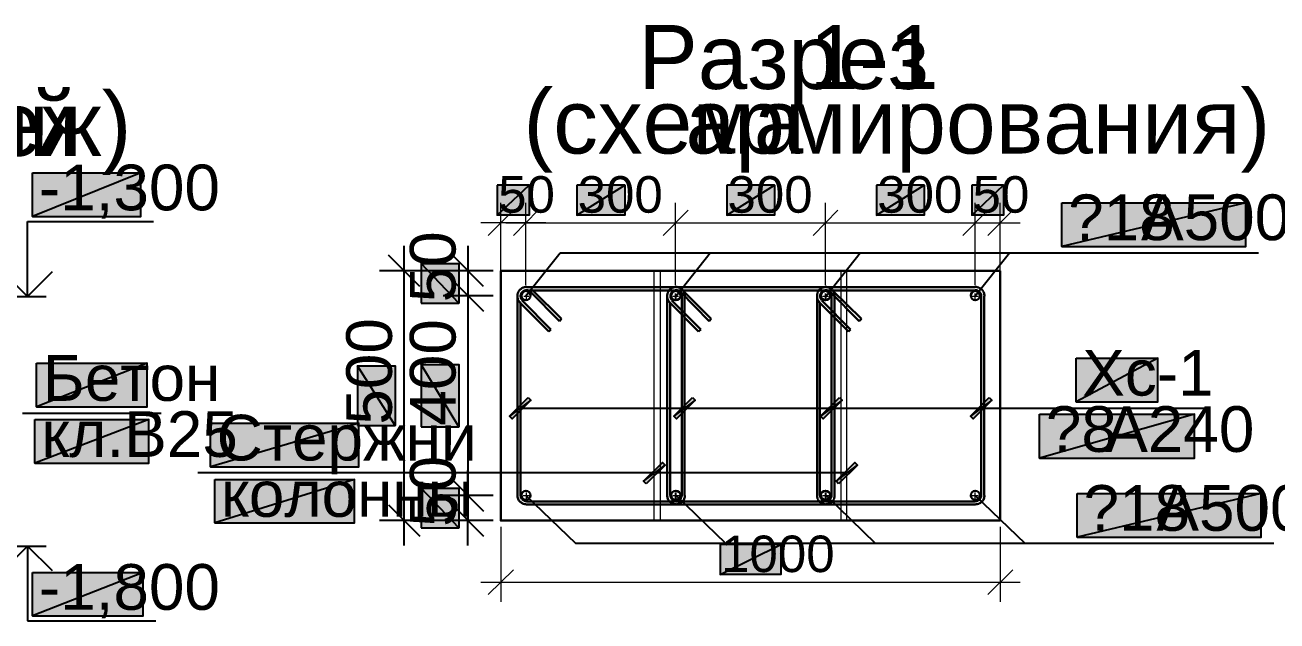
# Model space of a CAD drawing. Extents: x 8 to 21351, y 0 to 420.
# Drawn here: x 14066.6 to 14166.9, y 77.1 to 124.8 of the extents above; entities that cross this region are included whole.
import ezdxf

# ---------------------------------------------------------------- set-up
doc = ezdxf.new("R2010")
doc.units = 0
doc.styles.add('TEYPDFCAD_TEXT', font='arial.ttf')

msp = doc.modelspace()

# ---------------------------------------------------------------- hatches: boundary and pattern name
at = {"true_color": 0xffffff}
h = msp.add_hatch(color=0, dxfattribs=at)
h.paths.add_polyline_path([(14067.22, 112.97), (14075.9, 112.97), (14067.22, 109.47)])
h.paths.add_polyline_path([(14075.9, 112.97), (14067.22, 109.47), (14075.9, 109.47)])
h = msp.add_hatch(color=0, dxfattribs=at)
h.paths.add_polyline_path([(14104.45, 111.97), (14104.45, 109.56), (14107.01, 111.97)])
h.paths.add_polyline_path([(14104.45, 109.56), (14107.01, 111.97), (14107.01, 109.56)])
h = msp.add_hatch(color=0, dxfattribs=at)
h.paths.add_polyline_path([(14110.82, 111.97), (14110.82, 109.56), (14114.66, 111.97)])
h.paths.add_polyline_path([(14110.82, 109.56), (14114.66, 111.97), (14114.66, 109.56)])
h = msp.add_hatch(color=0, dxfattribs=at)
h.paths.add_polyline_path([(14122.83, 111.97), (14122.83, 109.56), (14126.66, 111.97)])
h.paths.add_polyline_path([(14122.83, 109.56), (14126.66, 111.97), (14126.66, 109.56)])
h = msp.add_hatch(color=0, dxfattribs=at)
h.paths.add_polyline_path([(14134.83, 111.97), (14134.83, 109.56), (14138.66, 111.97)])
h.paths.add_polyline_path([(14134.83, 109.56), (14138.66, 111.97), (14138.66, 109.56)])
h = msp.add_hatch(color=0, dxfattribs=at)
h.paths.add_polyline_path([(14142.47, 111.97), (14142.47, 109.56), (14145.01, 111.97)])
h.paths.add_polyline_path([(14142.47, 109.56), (14145.01, 111.97), (14145.01, 109.56)])
h = msp.add_hatch(color=0, dxfattribs=at)
h.paths.add_polyline_path([(14149.69, 110.55), (14164.42, 110.55), (14149.69, 107.06)])
h.paths.add_polyline_path([(14164.42, 110.55), (14149.69, 107.06), (14164.42, 107.06)])
h = msp.add_hatch(color=0, dxfattribs=at)
h.paths.add_polyline_path([(14098.36, 102.53), (14101.36, 102.53), (14098.36, 105.71)])
h.paths.add_polyline_path([(14101.36, 102.53), (14098.36, 105.71), (14101.36, 105.71)])
h = msp.add_hatch(color=0, dxfattribs=at)
h.paths.add_polyline_path([(14067.54, 97.71), (14076.41, 97.71), (14067.54, 94.21)])
h.paths.add_polyline_path([(14076.41, 97.71), (14067.54, 94.21), (14076.41, 94.21)])
h = msp.add_hatch(color=0, dxfattribs=at)
h.paths.add_polyline_path([(14093.26, 92.73), (14096.26, 92.73), (14093.26, 97.51)])
h.paths.add_polyline_path([(14096.26, 92.73), (14093.26, 97.51), (14096.26, 97.51)])
h = msp.add_hatch(color=0, dxfattribs=at)
h.paths.add_polyline_path([(14098.36, 92.63), (14101.36, 92.63), (14098.36, 97.6)])
h.paths.add_polyline_path([(14101.36, 92.63), (14098.36, 97.6), (14101.36, 97.6)])
h = msp.add_hatch(color=0, dxfattribs=at)
h.paths.add_polyline_path([(14150.83, 98.11), (14157.37, 98.11), (14150.83, 94.61)])
h.paths.add_polyline_path([(14157.37, 98.11), (14150.83, 94.61), (14157.37, 94.61)])
h = msp.add_hatch(color=7)
h.paths.add_polyline_path([(14106.93, 94.97), (14107.14, 94.76), (14105.43, 93.47)])
h.paths.add_polyline_path([(14107.14, 94.76), (14105.43, 93.47), (14105.64, 93.26)])
h = msp.add_hatch(color=7)
h.paths.add_polyline_path([(14120.1, 94.97), (14120.31, 94.76), (14118.59, 93.47)])
h.paths.add_polyline_path([(14120.31, 94.76), (14118.59, 93.47), (14118.8, 93.26)])
h = msp.add_hatch(color=7)
h.paths.add_polyline_path([(14131.86, 94.97), (14132.08, 94.76), (14130.36, 93.47)])
h.paths.add_polyline_path([(14132.08, 94.76), (14130.36, 93.47), (14130.57, 93.26)])
h = msp.add_hatch(color=7)
h.paths.add_polyline_path([(14143.87, 94.97), (14144.08, 94.76), (14142.36, 93.47)])
h.paths.add_polyline_path([(14144.08, 94.76), (14142.36, 93.47), (14142.57, 93.26)])
h = msp.add_hatch(color=0, dxfattribs=at)
h.paths.add_polyline_path([(14147.89, 93.62), (14160.31, 93.62), (14147.89, 90.11)])
h.paths.add_polyline_path([(14160.31, 93.62), (14147.89, 90.11), (14160.31, 90.11)])
h = msp.add_hatch(color=0, dxfattribs=at)
h.paths.add_polyline_path([(14067.41, 93.2), (14076.53, 93.2), (14067.41, 89.7)])
h.paths.add_polyline_path([(14076.53, 93.2), (14067.41, 89.7), (14076.53, 89.7)])
h = msp.add_hatch(color=0, dxfattribs=at)
h.paths.add_polyline_path([(14081.47, 92.92), (14093.36, 92.92), (14081.47, 89.41)])
h.paths.add_polyline_path([(14093.36, 92.92), (14081.47, 89.41), (14093.36, 89.41)])
h = msp.add_hatch(color=7)
h.paths.add_polyline_path([(14116.39, 88.05), (14116.18, 88.26), (14117.89, 89.56)])
h.paths.add_polyline_path([(14116.18, 88.26), (14117.89, 89.56), (14117.68, 89.77)])
h = msp.add_hatch(color=7)
h.paths.add_polyline_path([(14131.8, 88.05), (14131.59, 88.26), (14133.3, 89.56)])
h.paths.add_polyline_path([(14131.59, 88.26), (14133.3, 89.56), (14133.09, 89.77)])
h = msp.add_hatch(color=0, dxfattribs=at)
h.paths.add_polyline_path([(14081.83, 88.41), (14093, 88.41), (14081.83, 84.92)])
h.paths.add_polyline_path([(14093, 88.41), (14081.83, 84.92), (14093, 84.92)])
h = msp.add_hatch(color=0, dxfattribs=at)
h.paths.add_polyline_path([(14098.36, 84.52), (14101.36, 84.52), (14098.36, 87.71)])
h.paths.add_polyline_path([(14101.36, 84.52), (14098.36, 87.71), (14101.36, 87.71)])
h = msp.add_hatch(color=0, dxfattribs=at)
h.paths.add_polyline_path([(14150.91, 87.29), (14165.65, 87.29), (14150.91, 83.78)])
h.paths.add_polyline_path([(14165.65, 87.29), (14150.91, 83.78), (14165.65, 83.78)])
h = msp.add_hatch(color=0, dxfattribs=at)
h.paths.add_polyline_path([(14122.32, 83.18), (14122.32, 80.79), (14127.17, 83.18)])
h.paths.add_polyline_path([(14122.32, 80.79), (14127.17, 83.18), (14127.17, 80.79)])
h = msp.add_hatch(color=0, dxfattribs=at)
h.paths.add_polyline_path([(14067.22, 80.96), (14076.09, 80.96), (14067.22, 77.47)])
h.paths.add_polyline_path([(14076.09, 80.96), (14067.22, 77.47), (14076.09, 77.47)])

# ---------------------------------------------------------------- linework, layer by layer
at = {"color": 7, "lineweight": 5}
for p, q in [((14104.73, 103.67), (14104.73, 110.55)), ((14106.74, 103.97), (14106.74, 110.55)), ((14106.74, 103.97), (14106.74, 110.55)), ((14118.74, 103.97), (14118.74, 110.55)), ((14118.74, 103.97), (14118.74, 110.55)), ((14130.74, 103.97), (14130.74, 110.55)), ((14130.74, 103.97), (14130.74, 110.55)), ((14142.74, 103.97), (14142.74, 110.55)), ((14142.74, 103.97), (14142.74, 110.55)), ((14144.73, 103.67), (14144.73, 110.55)), ((14105.74, 109.96), (14103.73, 107.95)), ((14105.74, 107.95), (14107.73, 109.96)), ((14107.73, 109.96), (14105.74, 107.95)), ((14117.75, 107.95), (14119.74, 109.96)), ((14119.74, 109.96), (14117.75, 107.95)), ((14129.75, 107.95), (14131.74, 109.96)), ((14131.74, 109.96), (14129.75, 107.95)), ((14141.75, 107.95), (14143.74, 109.96)), ((14143.74, 109.96), (14141.75, 107.95)), ((14143.74, 107.95), (14145.75, 109.96)), ((14108.33, 108.97), (14103.14, 108.97)), ((14105.13, 108.97), (14120.35, 108.97)), ((14117.13, 108.97), (14132.35, 108.97)), ((14129.13, 108.97), (14144.35, 108.97)), ((14141.14, 108.97), (14146.34, 108.97)), ((14104.73, 84.62), (14104.73, 78.59)), ((14144.73, 84.62), (14144.73, 78.59)), ((14105.74, 81.17), (14103.73, 79.18)), ((14143.74, 79.18), (14145.75, 81.17)), ((14103.14, 80.18), (14146.34, 80.18))]:
    msp.add_line(p, q, dxfattribs=at)
at = {"color": 0, "lineweight": 0, "true_color": 0xffffff}
for p, q in [((14067.22, 109.47), (14075.9, 109.47)), ((14149.69, 107.06), (14164.42, 107.06)), ((14150.83, 94.61), (14157.37, 94.61)), ((14067.54, 94.21), (14076.41, 94.21)), ((14067.41, 89.7), (14076.53, 89.7)), ((14081.47, 89.41), (14093.36, 89.41)), ((14147.89, 90.11), (14160.31, 90.11)), ((14081.83, 84.92), (14093, 84.92)), ((14150.91, 83.78), (14165.65, 83.78)), ((14067.22, 77.47), (14076.09, 77.47))]:
    msp.add_line(p, q, dxfattribs=at)
at = {"color": 7, "lineweight": 25}
for p, q in [((14066.82, 103.06), (14066.82, 109.07)), ((14066.82, 109.07), (14076.92, 109.07)), ((14098.25, 103.86), (14095.75, 106.36)), ((14097, 83.12), (14097, 107.12)), ((14103.35, 103.86), (14100.86, 106.36)), ((14102.1, 107.12), (14102.1, 101.11)), ((14106.74, 103.12), (14109.49, 106.55)), ((14109.49, 106.55), (14148.69, 106.55)), ((14118.78, 103.12), (14121.51, 106.55)), ((14130.79, 103.12), (14133.52, 106.55)), ((14142.74, 103.12), (14145.5, 106.55)), ((14148.69, 106.55), (14165.43, 106.55)), ((14064.83, 105.07), (14066.82, 103.06)), ((14066.82, 103.06), (14068.83, 105.07)), ((14104.12, 105.11), (14095.01, 105.11)), ((14104.12, 105.11), (14100.11, 105.11)), ((14100.86, 104.37), (14103.35, 101.88)), ((14103.35, 101.88), (14100.86, 104.37)), ((14102.1, 105.11), (14102.1, 85.11)), ((14063.52, 103.06), (14068.32, 103.06)), ((14104.12, 103.12), (14100.11, 103.12)), ((14104.12, 103.12), (14100.11, 103.12)), ((14066.42, 93.7), (14077.53, 93.7)), ((14106.3, 94.11), (14146.89, 94.11)), ((14119.46, 94.11), (14146.89, 94.11)), ((14131.23, 94.11), (14146.89, 94.11)), ((14143.23, 94.11), (14146.89, 94.11)), ((14146.89, 94.11), (14161.31, 94.11)), ((14094.38, 88.92), (14080.47, 88.92)), ((14117.03, 88.92), (14094.38, 88.92)), ((14132.46, 88.92), (14094.38, 88.92)), ((14103.35, 85.87), (14100.86, 88.37)), ((14100.86, 88.37), (14103.35, 85.87)), ((14102.1, 83.12), (14102.1, 89.11)), ((14095.75, 86.36), (14098.25, 83.86)), ((14104.12, 87.12), (14100.11, 87.12)), ((14104.12, 87.12), (14100.11, 87.12)), ((14100.86, 86.36), (14103.35, 83.86)), ((14106.74, 87.12), (14110.72, 83.29)), ((14118.78, 87.12), (14122.74, 83.29)), ((14130.79, 87.12), (14134.74, 83.29)), ((14142.74, 87.12), (14146.72, 83.29)), ((14104.12, 85.11), (14095.01, 85.11)), ((14104.12, 85.11), (14100.11, 85.11)), ((14110.72, 83.29), (14149.92, 83.29)), ((14149.92, 83.29), (14166.66, 83.29)), ((14063.52, 83.06), (14068.32, 83.06)), ((14066.82, 83.06), (14064.83, 81.07)), ((14066.82, 83.06), (14066.82, 77.07)), ((14068.83, 81.07), (14066.82, 83.06)), ((14066.82, 77.07), (14077.09, 77.07))]:
    msp.add_line(p, q, dxfattribs=at)
at = {"color": 7, "lineweight": 9}
for p, q in [((14117.03, 85.11), (14117.03, 105.11)), ((14117.51, 105.11), (14117.51, 85.11)), ((14131.97, 105.11), (14131.97, 85.11)), ((14132.46, 85.11), (14132.46, 105.11))]:
    msp.add_line(p, q, dxfattribs=at)
at = {"color": 7, "lineweight": 30}
for p, q in [((14106.11, 103.34), (14106.09, 103.3)), ((14106.12, 103.37), (14106.11, 103.34)), ((14106.13, 103.4), (14106.12, 103.37)), ((14106.15, 103.44), (14106.13, 103.4)), ((14106.17, 103.47), (14106.15, 103.44)), ((14106.19, 103.5), (14106.17, 103.47)), ((14106.21, 103.53), (14106.19, 103.5)), ((14106.23, 103.56), (14106.21, 103.53)), ((14106.25, 103.58), (14106.23, 103.56)), ((14106.28, 103.61), (14106.25, 103.58)), ((14106.3, 103.63), (14106.28, 103.61)), ((14106.33, 103.66), (14106.3, 103.63)), ((14106.36, 103.68), (14106.33, 103.66)), ((14106.39, 103.7), (14106.36, 103.68)), ((14106.37, 103.32), (14106.36, 103.3)), ((14106.38, 103.34), (14106.37, 103.32)), ((14106.4, 103.36), (14106.38, 103.34)), ((14106.42, 103.72), (14106.39, 103.7)), ((14106.41, 103.38), (14106.4, 103.36)), ((14106.42, 103.39), (14106.41, 103.38)), ((14106.45, 103.74), (14106.42, 103.72)), ((14106.44, 103.41), (14106.42, 103.39)), ((14106.46, 103.43), (14106.44, 103.41)), ((14106.48, 103.75), (14106.45, 103.74)), ((14106.47, 103.45), (14106.46, 103.43)), ((14106.49, 103.46), (14106.47, 103.45)), ((14106.51, 103.77), (14106.48, 103.75)), ((14106.51, 103.48), (14106.49, 103.46)), ((14106.55, 103.78), (14106.51, 103.77)), ((14106.53, 103.49), (14106.51, 103.48)), ((14106.55, 103.5), (14106.53, 103.49)), ((14106.58, 103.79), (14106.55, 103.78)), ((14106.57, 103.51), (14106.55, 103.5)), ((14106.59, 103.52), (14106.57, 103.51)), ((14106.61, 103.8), (14106.58, 103.79)), ((14106.61, 103.53), (14106.59, 103.52)), ((14106.65, 103.81), (14106.61, 103.8)), ((14106.63, 103.54), (14106.61, 103.53)), ((14106.65, 103.55), (14106.63, 103.54)), ((14106.68, 103.81), (14106.65, 103.81)), ((14106.68, 103.55), (14106.65, 103.55)), ((14106.72, 103.82), (14106.68, 103.81)), ((14106.7, 103.56), (14106.68, 103.55)), ((14106.72, 103.56), (14106.7, 103.56)), ((14106.76, 103.82), (14106.72, 103.82)), ((14106.75, 103.57), (14106.72, 103.56)), ((14106.77, 103.57), (14106.75, 103.57)), ((14106.79, 103.82), (14106.76, 103.82)), ((14106.79, 103.57), (14106.77, 103.57)), ((14118.74, 103.8), (14106.78, 103.8)), ((14118.74, 103.55), (14106.78, 103.55)), ((14106.82, 103.57), (14106.79, 103.57)), ((14106.84, 103.57), (14106.82, 103.57)), ((14106.86, 103.56), (14106.84, 103.57)), ((14106.89, 103.56), (14106.86, 103.56)), ((14106.91, 103.55), (14106.89, 103.56)), ((14106.93, 103.55), (14106.91, 103.55)), ((14106.95, 103.54), (14106.93, 103.55)), ((14106.98, 103.53), (14106.95, 103.54)), ((14107, 103.52), (14106.98, 103.53)), ((14107.02, 103.51), (14107, 103.52)), ((14107.04, 103.5), (14107.02, 103.51)), ((14107.06, 103.49), (14107.04, 103.5)), ((14107.08, 103.48), (14107.06, 103.49)), ((14107.09, 103.46), (14107.08, 103.48)), ((14107.11, 103.45), (14107.09, 103.46)), ((14107.13, 103.43), (14107.11, 103.45)), ((14107.12, 103.42), (14109.43, 101.09)), ((14107.31, 103.55), (14109.6, 101.26)), ((14118.11, 103.34), (14118.1, 103.3)), ((14118.12, 103.37), (14118.11, 103.34)), ((14118.13, 103.4), (14118.12, 103.37)), ((14118.15, 103.44), (14118.13, 103.4)), ((14118.17, 103.47), (14118.15, 103.44)), ((14118.19, 103.5), (14118.17, 103.47)), ((14118.21, 103.53), (14118.19, 103.5)), ((14118.23, 103.56), (14118.21, 103.53)), ((14118.25, 103.58), (14118.23, 103.56)), ((14118.28, 103.61), (14118.25, 103.58)), ((14118.3, 103.63), (14118.28, 103.61)), ((14118.33, 103.66), (14118.3, 103.63)), ((14118.36, 103.68), (14118.33, 103.66)), ((14118.39, 103.7), (14118.36, 103.68)), ((14118.37, 103.32), (14118.36, 103.3)), ((14118.39, 103.34), (14118.37, 103.32)), ((14118.42, 103.72), (14118.39, 103.7)), ((14118.4, 103.36), (14118.39, 103.34)), ((14118.41, 103.38), (14118.4, 103.36)), ((14118.43, 103.39), (14118.41, 103.38)), ((14118.45, 103.74), (14118.42, 103.72)), ((14118.44, 103.41), (14118.43, 103.39)), ((14118.46, 103.43), (14118.44, 103.41)), ((14118.48, 103.75), (14118.45, 103.74)), ((14118.47, 103.45), (14118.46, 103.43)), ((14118.49, 103.46), (14118.47, 103.45)), ((14118.51, 103.77), (14118.48, 103.75)), ((14118.51, 103.48), (14118.49, 103.46)), ((14118.55, 103.78), (14118.51, 103.77)), ((14118.53, 103.49), (14118.51, 103.48)), ((14118.55, 103.5), (14118.53, 103.49)), ((14118.58, 103.79), (14118.55, 103.78)), ((14118.57, 103.51), (14118.55, 103.5)), ((14118.59, 103.52), (14118.57, 103.51)), ((14118.62, 103.8), (14118.58, 103.79)), ((14118.61, 103.53), (14118.59, 103.52)), ((14118.63, 103.54), (14118.61, 103.53)), ((14118.65, 103.81), (14118.62, 103.8)), ((14118.66, 103.55), (14118.63, 103.54)), ((14118.69, 103.81), (14118.65, 103.81)), ((14118.68, 103.55), (14118.66, 103.55)), ((14118.7, 103.56), (14118.68, 103.55)), ((14118.72, 103.82), (14118.69, 103.81)), ((14118.72, 103.56), (14118.7, 103.56)), ((14118.76, 103.82), (14118.72, 103.82)), ((14118.75, 103.57), (14118.72, 103.56)), ((14118.83, 103.82), (14118.75, 103.82)), ((14118.8, 103.57), (14118.75, 103.57)), ((14118.77, 103.57), (14118.75, 103.57)), ((14118.79, 103.82), (14118.76, 103.82)), ((14118.79, 103.57), (14118.77, 103.57)), ((14130.74, 103.8), (14118.78, 103.8)), ((14130.74, 103.55), (14118.78, 103.55)), ((14118.82, 103.57), (14118.79, 103.57)), ((14118.85, 103.56), (14118.8, 103.57)), ((14118.84, 103.57), (14118.82, 103.57)), ((14118.9, 103.81), (14118.83, 103.82)), ((14118.86, 103.56), (14118.84, 103.57)), ((14118.89, 103.55), (14118.85, 103.56)), ((14118.89, 103.56), (14118.86, 103.56)), ((14118.91, 103.55), (14118.89, 103.56)), ((14118.94, 103.53), (14118.89, 103.55)), ((14118.97, 103.79), (14118.9, 103.81)), ((14118.93, 103.55), (14118.91, 103.55)), ((14118.95, 103.54), (14118.93, 103.55)), ((14118.98, 103.51), (14118.94, 103.53)), ((14118.98, 103.53), (14118.95, 103.54)), ((14119.04, 103.77), (14118.97, 103.79)), ((14119, 103.52), (14118.98, 103.53)), ((14119.02, 103.49), (14118.98, 103.51)), ((14119.02, 103.51), (14119, 103.52)), ((14119.04, 103.5), (14119.02, 103.51)), ((14119.05, 103.46), (14119.02, 103.49)), ((14119.1, 103.73), (14119.04, 103.77)), ((14119.06, 103.49), (14119.04, 103.5)), ((14119.09, 103.43), (14119.05, 103.46)), ((14119.08, 103.48), (14119.06, 103.49)), ((14119.1, 103.46), (14119.08, 103.48)), ((14119.12, 103.4), (14119.09, 103.43)), ((14119.16, 103.7), (14119.1, 103.73)), ((14119.11, 103.45), (14119.1, 103.46)), ((14119.13, 103.43), (14119.11, 103.45)), ((14119.12, 103.42), (14121.43, 101.09)), ((14119.15, 103.36), (14119.12, 103.4)), ((14119.17, 103.32), (14119.15, 103.36)), ((14119.22, 103.66), (14119.16, 103.7)), ((14119.19, 103.28), (14119.17, 103.32)), ((14119.27, 103.61), (14119.22, 103.66)), ((14119.32, 103.56), (14119.27, 103.61)), ((14119.31, 103.55), (14121.6, 101.26)), ((14119.36, 103.5), (14119.32, 103.56)), ((14119.39, 103.44), (14119.36, 103.5)), ((14119.42, 103.38), (14119.39, 103.44)), ((14119.45, 103.31), (14119.42, 103.38)), ((14119.47, 103.24), (14119.45, 103.31)), ((14130.11, 103.34), (14130.1, 103.3)), ((14130.12, 103.37), (14130.11, 103.34)), ((14130.14, 103.4), (14130.12, 103.37)), ((14130.15, 103.44), (14130.14, 103.4)), ((14130.17, 103.47), (14130.15, 103.44)), ((14130.19, 103.5), (14130.17, 103.47)), ((14130.21, 103.53), (14130.19, 103.5)), ((14130.23, 103.56), (14130.21, 103.53)), ((14130.25, 103.58), (14130.23, 103.56)), ((14130.28, 103.61), (14130.25, 103.58)), ((14130.31, 103.63), (14130.28, 103.61)), ((14130.33, 103.66), (14130.31, 103.63)), ((14130.36, 103.68), (14130.33, 103.66)), ((14130.39, 103.7), (14130.36, 103.68)), ((14130.38, 103.32), (14130.37, 103.3)), ((14130.39, 103.34), (14130.38, 103.32)), ((14130.42, 103.72), (14130.39, 103.7)), ((14130.4, 103.36), (14130.39, 103.34)), ((14130.41, 103.38), (14130.4, 103.36)), ((14130.43, 103.39), (14130.41, 103.38)), ((14130.45, 103.74), (14130.42, 103.72)), ((14130.44, 103.41), (14130.43, 103.39)), ((14130.46, 103.43), (14130.44, 103.41)), ((14130.48, 103.75), (14130.45, 103.74)), ((14130.48, 103.45), (14130.46, 103.43)), ((14130.52, 103.77), (14130.48, 103.75)), ((14130.49, 103.46), (14130.48, 103.45)), ((14130.51, 103.48), (14130.49, 103.46)), ((14130.53, 103.49), (14130.51, 103.48)), ((14130.55, 103.78), (14130.52, 103.77)), ((14130.55, 103.5), (14130.53, 103.49)), ((14130.58, 103.79), (14130.55, 103.78)), ((14130.57, 103.51), (14130.55, 103.5)), ((14130.59, 103.52), (14130.57, 103.51)), ((14130.62, 103.8), (14130.58, 103.79)), ((14130.61, 103.53), (14130.59, 103.52)), ((14130.64, 103.54), (14130.61, 103.53)), ((14130.65, 103.81), (14130.62, 103.8)), ((14130.66, 103.55), (14130.64, 103.54)), ((14130.69, 103.81), (14130.65, 103.81)), ((14130.68, 103.55), (14130.66, 103.55)), ((14130.7, 103.56), (14130.68, 103.55)), ((14130.72, 103.82), (14130.69, 103.81)), ((14130.73, 103.56), (14130.7, 103.56)), ((14130.76, 103.82), (14130.72, 103.82)), ((14130.75, 103.57), (14130.73, 103.56)), ((14130.83, 103.82), (14130.75, 103.82)), ((14130.8, 103.57), (14130.75, 103.57)), ((14130.77, 103.57), (14130.75, 103.57)), ((14130.8, 103.82), (14130.76, 103.82)), ((14130.8, 103.57), (14130.77, 103.57)), ((14142.74, 103.8), (14130.79, 103.8)), ((14142.74, 103.55), (14130.79, 103.55)), ((14130.85, 103.56), (14130.8, 103.57)), ((14130.82, 103.57), (14130.8, 103.57)), ((14130.84, 103.57), (14130.82, 103.57)), ((14130.9, 103.81), (14130.83, 103.82)), ((14130.87, 103.56), (14130.84, 103.57)), ((14130.9, 103.55), (14130.85, 103.56)), ((14130.89, 103.56), (14130.87, 103.56)), ((14130.91, 103.55), (14130.89, 103.56)), ((14130.97, 103.79), (14130.9, 103.81)), ((14130.94, 103.53), (14130.9, 103.55)), ((14130.93, 103.55), (14130.91, 103.55)), ((14130.96, 103.54), (14130.93, 103.55)), ((14130.98, 103.51), (14130.94, 103.53)), ((14130.98, 103.53), (14130.96, 103.54)), ((14131.04, 103.77), (14130.97, 103.79)), ((14131, 103.52), (14130.98, 103.53)), ((14131.02, 103.49), (14130.98, 103.51)), ((14131.02, 103.51), (14131, 103.52)), ((14131.04, 103.5), (14131.02, 103.51)), ((14131.06, 103.46), (14131.02, 103.49)), ((14131.1, 103.73), (14131.04, 103.77)), ((14131.06, 103.49), (14131.04, 103.5)), ((14131.08, 103.48), (14131.06, 103.49)), ((14131.09, 103.43), (14131.06, 103.46)), ((14131.1, 103.46), (14131.08, 103.48)), ((14131.12, 103.4), (14131.09, 103.43)), ((14131.16, 103.7), (14131.1, 103.73)), ((14131.12, 103.45), (14131.1, 103.46)), ((14131.13, 103.43), (14131.12, 103.45)), ((14131.12, 103.42), (14133.45, 101.09)), ((14131.15, 103.36), (14131.12, 103.4)), ((14131.17, 103.32), (14131.15, 103.36)), ((14131.22, 103.66), (14131.16, 103.7)), ((14131.19, 103.28), (14131.17, 103.32)), ((14131.27, 103.61), (14131.22, 103.66)), ((14131.32, 103.56), (14131.27, 103.61)), ((14131.31, 103.55), (14133.62, 101.26)), ((14131.36, 103.5), (14131.32, 103.56)), ((14131.4, 103.44), (14131.36, 103.5)), ((14131.43, 103.38), (14131.4, 103.44)), ((14131.45, 103.31), (14131.43, 103.38)), ((14131.47, 103.24), (14131.45, 103.31)), ((14142.83, 103.82), (14142.75, 103.82)), ((14142.8, 103.57), (14142.75, 103.57)), ((14142.85, 103.56), (14142.8, 103.57)), ((14142.9, 103.81), (14142.83, 103.82)), ((14142.9, 103.55), (14142.85, 103.56)), ((14142.97, 103.79), (14142.9, 103.81)), ((14142.94, 103.53), (14142.9, 103.55)), ((14142.98, 103.51), (14142.94, 103.53)), ((14143.04, 103.77), (14142.97, 103.79)), ((14143.02, 103.49), (14142.98, 103.51)), ((14143.06, 103.46), (14143.02, 103.49)), ((14143.1, 103.73), (14143.04, 103.77)), ((14143.09, 103.43), (14143.06, 103.46)), ((14143.12, 103.4), (14143.09, 103.43)), ((14143.16, 103.7), (14143.1, 103.73)), ((14143.15, 103.36), (14143.12, 103.4)), ((14143.17, 103.32), (14143.15, 103.36)), ((14143.22, 103.66), (14143.16, 103.7)), ((14143.19, 103.28), (14143.17, 103.32)), ((14143.27, 103.61), (14143.22, 103.66)), ((14143.32, 103.56), (14143.27, 103.61)), ((14143.36, 103.5), (14143.32, 103.56)), ((14143.4, 103.44), (14143.36, 103.5)), ((14143.43, 103.38), (14143.4, 103.44)), ((14143.45, 103.31), (14143.43, 103.38)), ((14143.47, 103.24), (14143.45, 103.31)), ((14106.07, 103.16), (14106.06, 103.13)), ((14106.06, 103.13), (14106.06, 103.09)), ((14106.06, 103.09), (14106.06, 103.05)), ((14106.06, 103.08), (14106.06, 87.12)), ((14106.06, 103.05), (14106.07, 103.01)), ((14106.08, 103.24), (14106.07, 103.2)), ((14106.07, 103.2), (14106.07, 103.16)), ((14106.07, 103.01), (14106.07, 102.98)), ((14106.07, 102.98), (14106.08, 102.94)), ((14106.09, 103.3), (14106.08, 103.27)), ((14106.08, 103.27), (14106.08, 103.24)), ((14106.08, 102.94), (14106.09, 102.9)), ((14106.09, 102.9), (14106.1, 102.87)), ((14106.1, 102.87), (14106.11, 102.83)), ((14106.11, 102.83), (14106.13, 102.79)), ((14106.13, 102.79), (14106.14, 102.76)), ((14106.14, 102.76), (14106.16, 102.73)), ((14106.16, 102.73), (14106.18, 102.69)), ((14106.18, 102.69), (14106.2, 102.66)), ((14106.2, 102.66), (14106.23, 102.63)), ((14106.23, 102.63), (14106.25, 102.6)), ((14106.25, 102.6), (14106.28, 102.57)), ((14106.27, 102.57), (14108.58, 100.25)), ((14106.28, 102.57), (14106.31, 102.55)), ((14106.3, 102.53), (14106.3, 87.12)), ((14106.33, 103.19), (14106.32, 103.16)), ((14106.32, 103.16), (14106.32, 103.14)), ((14106.32, 103.14), (14106.32, 103.12)), ((14106.32, 103.12), (14106.32, 103.09)), ((14106.32, 103.09), (14106.32, 103.07)), ((14106.32, 103.07), (14106.32, 103.05)), ((14106.32, 103.05), (14106.32, 103.02)), ((14106.32, 103.02), (14106.33, 103)), ((14106.34, 103.23), (14106.33, 103.21)), ((14106.33, 103.21), (14106.33, 103.19)), ((14106.33, 103), (14106.33, 102.98)), ((14106.33, 102.98), (14106.34, 102.95)), ((14106.35, 103.27), (14106.34, 103.25)), ((14106.34, 103.25), (14106.34, 103.23)), ((14106.34, 102.95), (14106.34, 102.93)), ((14106.34, 102.93), (14106.35, 102.91)), ((14106.36, 103.3), (14106.35, 103.27)), ((14106.35, 102.91), (14106.36, 102.89)), ((14106.36, 102.89), (14106.37, 102.87)), ((14106.37, 102.87), (14106.38, 102.85)), ((14106.38, 102.85), (14106.4, 102.83)), ((14106.4, 102.83), (14106.41, 102.81)), ((14106.41, 102.81), (14106.42, 102.79)), ((14106.42, 102.79), (14106.44, 102.77)), ((14106.44, 102.77), (14106.46, 102.76)), ((14106.44, 102.74), (14108.75, 100.41)), ((14118.07, 103.16), (14118.06, 103.13)), ((14118.06, 103.13), (14118.06, 103.09)), ((14118.06, 103.09), (14118.07, 103.05)), ((14118.06, 103.08), (14118.06, 87.12)), ((14118.08, 103.24), (14118.07, 103.2)), ((14118.07, 103.2), (14118.07, 103.16)), ((14118.07, 103.05), (14118.07, 103.01)), ((14118.07, 103.01), (14118.07, 102.98)), ((14118.07, 102.98), (14118.08, 102.94)), ((14118.09, 103.27), (14118.08, 103.24)), ((14118.08, 102.94), (14118.09, 102.9)), ((14118.1, 103.3), (14118.09, 103.27)), ((14118.09, 102.9), (14118.1, 102.87)), ((14118.1, 102.87), (14118.11, 102.83)), ((14118.11, 102.83), (14118.13, 102.79)), ((14118.13, 102.79), (14118.14, 102.76)), ((14118.14, 102.76), (14118.16, 102.73)), ((14118.16, 102.73), (14118.18, 102.69)), ((14118.18, 102.69), (14118.2, 102.66)), ((14118.2, 102.66), (14118.23, 102.63)), ((14118.23, 102.63), (14118.25, 102.6)), ((14118.25, 102.6), (14118.28, 102.57)), ((14118.28, 102.57), (14120.58, 100.25)), ((14118.28, 102.57), (14118.31, 102.55)), ((14118.3, 102.53), (14118.3, 87.12)), ((14118.33, 103.19), (14118.32, 103.16)), ((14118.32, 103.16), (14118.32, 103.14)), ((14118.32, 103.14), (14118.32, 103.12)), ((14118.32, 103.12), (14118.32, 103.09)), ((14118.32, 103.09), (14118.32, 103.07)), ((14118.32, 103.07), (14118.32, 103.05)), ((14118.32, 103.05), (14118.32, 103.02)), ((14118.32, 103.02), (14118.33, 103)), ((14118.34, 103.23), (14118.33, 103.21)), ((14118.33, 103.21), (14118.33, 103.19)), ((14118.33, 103), (14118.33, 102.98)), ((14118.33, 102.98), (14118.34, 102.95)), ((14118.35, 103.25), (14118.34, 103.23)), ((14118.34, 102.95), (14118.35, 102.93)), ((14118.36, 103.3), (14118.35, 103.27)), ((14118.35, 103.27), (14118.35, 103.25)), ((14118.35, 102.93), (14118.35, 102.91)), ((14118.35, 102.91), (14118.36, 102.89)), ((14118.36, 102.89), (14118.37, 102.87)), ((14118.37, 102.87), (14118.39, 102.85)), ((14118.39, 102.85), (14118.4, 102.83)), ((14118.4, 102.83), (14118.41, 102.81)), ((14118.41, 102.81), (14118.43, 102.79)), ((14118.43, 102.79), (14118.44, 102.77)), ((14118.44, 102.77), (14118.46, 102.76)), ((14118.44, 102.74), (14120.75, 100.41)), ((14119.21, 103.23), (14119.19, 103.28)), ((14119.22, 103.19), (14119.21, 103.23)), ((14119.23, 103.14), (14119.22, 103.19)), ((14119.23, 103.09), (14119.23, 103.14)), ((14119.23, 87.12), (14119.23, 103.08)), ((14119.46, 87.12), (14119.46, 103.08)), ((14119.48, 103.17), (14119.47, 103.24)), ((14119.48, 103.09), (14119.48, 103.17)), ((14130.08, 103.24), (14130.07, 103.2)), ((14130.07, 103.2), (14130.07, 103.16)), ((14130.07, 103.16), (14130.07, 103.13)), ((14130.07, 103.13), (14130.07, 103.09)), ((14130.07, 103.09), (14130.07, 103.05)), ((14130.07, 103.08), (14130.07, 87.12)), ((14130.07, 103.05), (14130.07, 103.01)), ((14130.07, 103.01), (14130.07, 102.98)), ((14130.07, 102.98), (14130.08, 102.94)), ((14130.09, 103.27), (14130.08, 103.24)), ((14130.08, 102.94), (14130.09, 102.9)), ((14130.1, 103.3), (14130.09, 103.27)), ((14130.09, 102.9), (14130.1, 102.87)), ((14130.1, 102.87), (14130.11, 102.83)), ((14130.11, 102.83), (14130.13, 102.79)), ((14130.13, 102.79), (14130.15, 102.76)), ((14130.15, 102.76), (14130.16, 102.73)), ((14130.16, 102.73), (14130.18, 102.69)), ((14130.18, 102.69), (14130.21, 102.66)), ((14130.21, 102.66), (14130.23, 102.63)), ((14130.23, 102.63), (14130.25, 102.6)), ((14130.25, 102.6), (14130.28, 102.57)), ((14130.28, 102.57), (14132.58, 100.25)), ((14130.28, 102.57), (14130.31, 102.55)), ((14130.3, 102.53), (14130.3, 87.12)), ((14130.33, 103.19), (14130.32, 103.16)), ((14130.32, 103.16), (14130.32, 103.14)), ((14130.32, 103.14), (14130.32, 103.12)), ((14130.32, 103.12), (14130.32, 103.09)), ((14130.32, 103.09), (14130.32, 103.07)), ((14130.32, 103.07), (14130.32, 103.05)), ((14130.32, 103.05), (14130.32, 103.02)), ((14130.32, 103.02), (14130.33, 103)), ((14130.34, 103.23), (14130.33, 103.21)), ((14130.33, 103.21), (14130.33, 103.19)), ((14130.33, 103), (14130.33, 102.98)), ((14130.33, 102.98), (14130.34, 102.95)), ((14130.35, 103.25), (14130.34, 103.23)), ((14130.34, 102.95), (14130.35, 102.93)), ((14130.36, 103.27), (14130.35, 103.25)), ((14130.35, 102.93), (14130.36, 102.91)), ((14130.37, 103.3), (14130.36, 103.27)), ((14130.36, 102.91), (14130.37, 102.89)), ((14130.37, 102.89), (14130.38, 102.87)), ((14130.38, 102.87), (14130.39, 102.85)), ((14130.39, 102.85), (14130.4, 102.83)), ((14130.4, 102.83), (14130.41, 102.81)), ((14130.41, 102.81), (14130.43, 102.79)), ((14130.43, 102.79), (14130.44, 102.77)), ((14130.44, 102.77), (14130.46, 102.76)), ((14130.45, 102.74), (14132.75, 100.41)), ((14131.21, 103.23), (14131.19, 103.28)), ((14131.22, 103.19), (14131.21, 103.23)), ((14131.23, 103.14), (14131.22, 103.19)), ((14131.23, 103.09), (14131.23, 103.14)), ((14131.23, 87.12), (14131.23, 103.08)), ((14131.46, 87.12), (14131.46, 103.08)), ((14131.48, 103.17), (14131.47, 103.24)), ((14131.48, 103.09), (14131.48, 103.17)), ((14143.21, 103.23), (14143.19, 103.28)), ((14143.22, 103.19), (14143.21, 103.23)), ((14143.23, 103.14), (14143.22, 103.19)), ((14143.23, 103.09), (14143.23, 103.14)), ((14143.23, 87.12), (14143.23, 103.08)), ((14143.46, 87.12), (14143.46, 103.08)), ((14143.48, 103.17), (14143.47, 103.24)), ((14143.49, 103.09), (14143.48, 103.17)), ((14108.58, 100.25), (14108.75, 100.41)), ((14109.43, 101.09), (14109.6, 101.26)), ((14120.58, 100.25), (14120.75, 100.41)), ((14121.43, 101.09), (14121.6, 101.26)), ((14132.58, 100.25), (14132.75, 100.41)), ((14133.45, 101.09), (14133.62, 101.26)), ((14106.06, 87.13), (14106.07, 87.06)), ((14106.07, 87.06), (14106.08, 86.99)), ((14106.08, 86.99), (14106.1, 86.92)), ((14106.1, 86.92), (14106.12, 86.85)), ((14106.12, 86.85), (14106.15, 86.78)), ((14106.15, 86.78), (14106.19, 86.72)), ((14106.19, 86.72), (14106.23, 86.67)), ((14106.23, 86.67), (14106.28, 86.62)), ((14106.28, 86.62), (14106.33, 86.57)), ((14106.32, 87.13), (14106.32, 87.08)), ((14106.32, 87.08), (14106.33, 87.04)), ((14106.33, 87.04), (14106.34, 86.99)), ((14106.33, 86.57), (14106.38, 86.53)), ((14106.34, 86.99), (14106.35, 86.95)), ((14106.35, 86.95), (14106.37, 86.91)), ((14106.37, 86.91), (14106.4, 86.87)), ((14106.38, 86.53), (14106.44, 86.49)), ((14106.4, 86.87), (14106.43, 86.83)), ((14106.43, 86.83), (14106.46, 86.8)), ((14106.44, 86.49), (14106.51, 86.46)), ((14106.46, 86.8), (14106.49, 86.77)), ((14106.49, 86.77), (14106.53, 86.74)), ((14106.51, 86.46), (14106.58, 86.44)), ((14106.53, 86.74), (14106.57, 86.71)), ((14106.57, 86.71), (14106.61, 86.69)), ((14106.58, 86.44), (14106.65, 86.42)), ((14106.61, 86.69), (14106.65, 86.68)), ((14106.65, 86.68), (14106.7, 86.67)), ((14106.65, 86.42), (14106.72, 86.41)), ((14106.7, 86.67), (14106.74, 86.66)), ((14106.72, 86.41), (14106.79, 86.4)), ((14106.74, 86.66), (14106.79, 86.66)), ((14106.78, 86.64), (14118.74, 86.64)), ((14106.78, 86.4), (14118.74, 86.4)), ((14118.06, 87.13), (14118.07, 87.06)), ((14118.07, 87.06), (14118.08, 86.99)), ((14118.08, 86.99), (14118.1, 86.92)), ((14118.1, 86.92), (14118.12, 86.85)), ((14118.12, 86.85), (14118.15, 86.78)), ((14118.15, 86.78), (14118.19, 86.72)), ((14118.19, 86.72), (14118.23, 86.67)), ((14118.23, 86.67), (14118.28, 86.62)), ((14118.28, 86.62), (14118.33, 86.57)), ((14118.32, 87.13), (14118.32, 87.08)), ((14118.32, 87.08), (14118.33, 87.04)), ((14118.33, 87.04), (14118.34, 86.99)), ((14118.33, 86.57), (14118.39, 86.53)), ((14118.34, 86.99), (14118.36, 86.95)), ((14118.36, 86.95), (14118.38, 86.91)), ((14118.38, 86.91), (14118.4, 86.87)), ((14118.39, 86.53), (14118.45, 86.49)), ((14118.4, 86.87), (14118.43, 86.83)), ((14118.43, 86.83), (14118.46, 86.8)), ((14118.45, 86.49), (14118.51, 86.46)), ((14118.46, 86.8), (14118.49, 86.77)), ((14118.49, 86.77), (14118.53, 86.74)), ((14118.51, 86.46), (14118.58, 86.44)), ((14118.53, 86.74), (14118.57, 86.71)), ((14118.57, 86.71), (14118.61, 86.69)), ((14118.58, 86.44), (14118.65, 86.42)), ((14118.61, 86.69), (14118.65, 86.68)), ((14118.65, 86.68), (14118.7, 86.67)), ((14118.65, 86.42), (14118.72, 86.41)), ((14118.7, 86.67), (14118.75, 86.66)), ((14118.72, 86.41), (14118.79, 86.4)), ((14118.75, 86.66), (14118.8, 86.66)), ((14118.75, 86.66), (14118.79, 86.66)), ((14118.75, 86.4), (14118.83, 86.41)), ((14118.78, 86.64), (14130.74, 86.64)), ((14118.78, 86.4), (14130.74, 86.4)), ((14118.8, 86.66), (14118.85, 86.67)), ((14118.83, 86.41), (14118.9, 86.42)), ((14118.85, 86.67), (14118.89, 86.68)), ((14118.89, 86.68), (14118.94, 86.69)), ((14118.9, 86.42), (14118.97, 86.44)), ((14118.94, 86.69), (14118.98, 86.71)), ((14118.97, 86.44), (14119.04, 86.46)), ((14118.98, 86.71), (14119.02, 86.74)), ((14119.02, 86.74), (14119.05, 86.77)), ((14119.04, 86.46), (14119.1, 86.49)), ((14119.05, 86.77), (14119.09, 86.8)), ((14119.09, 86.8), (14119.12, 86.83)), ((14119.1, 86.49), (14119.16, 86.53)), ((14119.12, 86.83), (14119.15, 86.87)), ((14119.15, 86.87), (14119.17, 86.91)), ((14119.16, 86.53), (14119.22, 86.57)), ((14119.17, 86.91), (14119.19, 86.95)), ((14119.19, 86.95), (14119.21, 86.99)), ((14119.21, 86.99), (14119.22, 87.04)), ((14119.22, 87.04), (14119.23, 87.08)), ((14119.22, 86.57), (14119.27, 86.62)), ((14119.23, 87.08), (14119.23, 87.13)), ((14119.27, 86.62), (14119.32, 86.67)), ((14119.32, 86.67), (14119.36, 86.72)), ((14119.36, 86.72), (14119.39, 86.78)), ((14119.39, 86.78), (14119.42, 86.85)), ((14119.42, 86.85), (14119.45, 86.92)), ((14119.45, 86.92), (14119.47, 86.99)), ((14119.47, 86.99), (14119.48, 87.06)), ((14119.48, 87.06), (14119.48, 87.13)), ((14130.07, 87.13), (14130.07, 87.06)), ((14130.07, 87.06), (14130.08, 86.99)), ((14130.08, 86.99), (14130.1, 86.92)), ((14130.1, 86.92), (14130.12, 86.85)), ((14130.12, 86.85), (14130.15, 86.78)), ((14130.15, 86.78), (14130.19, 86.72)), ((14130.19, 86.72), (14130.23, 86.67)), ((14130.23, 86.67), (14130.28, 86.62)), ((14130.28, 86.62), (14130.33, 86.57)), ((14130.32, 87.13), (14130.32, 87.08)), ((14130.32, 87.08), (14130.33, 87.04)), ((14130.33, 87.04), (14130.34, 86.99)), ((14130.33, 86.57), (14130.39, 86.53)), ((14130.34, 86.99), (14130.36, 86.95)), ((14130.36, 86.95), (14130.38, 86.91)), ((14130.38, 86.91), (14130.4, 86.87)), ((14130.39, 86.53), (14130.45, 86.49)), ((14130.4, 86.87), (14130.43, 86.83)), ((14130.43, 86.83), (14130.46, 86.8)), ((14130.45, 86.49), (14130.51, 86.46)), ((14130.46, 86.8), (14130.49, 86.77)), ((14130.49, 86.77), (14130.53, 86.74)), ((14130.51, 86.46), (14130.58, 86.44)), ((14130.53, 86.74), (14130.57, 86.71)), ((14130.57, 86.71), (14130.61, 86.69)), ((14130.58, 86.44), (14130.65, 86.42)), ((14130.61, 86.69), (14130.65, 86.68)), ((14130.65, 86.68), (14130.7, 86.67)), ((14130.65, 86.42), (14130.72, 86.41)), ((14130.7, 86.67), (14130.75, 86.66)), ((14130.72, 86.41), (14130.8, 86.4)), ((14130.75, 86.66), (14130.8, 86.66)), ((14130.75, 86.66), (14130.8, 86.66)), ((14130.75, 86.4), (14130.83, 86.41)), ((14130.79, 86.64), (14142.74, 86.64)), ((14130.79, 86.4), (14142.74, 86.4)), ((14130.8, 86.66), (14130.85, 86.67)), ((14130.83, 86.41), (14130.9, 86.42)), ((14130.85, 86.67), (14130.9, 86.68)), ((14130.9, 86.68), (14130.94, 86.69)), ((14130.9, 86.42), (14130.97, 86.44)), ((14130.94, 86.69), (14130.98, 86.71)), ((14130.97, 86.44), (14131.04, 86.46)), ((14130.98, 86.71), (14131.02, 86.74)), ((14131.02, 86.74), (14131.06, 86.77)), ((14131.04, 86.46), (14131.1, 86.49)), ((14131.06, 86.77), (14131.09, 86.8)), ((14131.09, 86.8), (14131.12, 86.83)), ((14131.1, 86.49), (14131.16, 86.53)), ((14131.12, 86.83), (14131.15, 86.87)), ((14131.15, 86.87), (14131.17, 86.91)), ((14131.16, 86.53), (14131.22, 86.57)), ((14131.17, 86.91), (14131.19, 86.95)), ((14131.19, 86.95), (14131.21, 86.99)), ((14131.21, 86.99), (14131.22, 87.04)), ((14131.22, 87.04), (14131.23, 87.08)), ((14131.22, 86.57), (14131.27, 86.62)), ((14131.23, 87.08), (14131.23, 87.13)), ((14131.27, 86.62), (14131.32, 86.67)), ((14131.32, 86.67), (14131.36, 86.72)), ((14131.36, 86.72), (14131.4, 86.78)), ((14131.4, 86.78), (14131.43, 86.85)), ((14131.43, 86.85), (14131.45, 86.92)), ((14131.45, 86.92), (14131.47, 86.99)), ((14131.47, 86.99), (14131.48, 87.06)), ((14131.48, 87.06), (14131.48, 87.13)), ((14142.75, 86.66), (14142.8, 86.66)), ((14142.75, 86.4), (14142.83, 86.41)), ((14142.8, 86.66), (14142.85, 86.67)), ((14142.83, 86.41), (14142.9, 86.42)), ((14142.85, 86.67), (14142.9, 86.68)), ((14142.9, 86.68), (14142.94, 86.69)), ((14142.9, 86.42), (14142.97, 86.44)), ((14142.94, 86.69), (14142.98, 86.71)), ((14142.97, 86.44), (14143.04, 86.46)), ((14142.98, 86.71), (14143.02, 86.74)), ((14143.02, 86.74), (14143.06, 86.77)), ((14143.04, 86.46), (14143.1, 86.49)), ((14143.06, 86.77), (14143.09, 86.8)), ((14143.09, 86.8), (14143.12, 86.83)), ((14143.1, 86.49), (14143.16, 86.53)), ((14143.12, 86.83), (14143.15, 86.87)), ((14143.15, 86.87), (14143.17, 86.91)), ((14143.16, 86.53), (14143.22, 86.57)), ((14143.17, 86.91), (14143.19, 86.95)), ((14143.19, 86.95), (14143.21, 86.99)), ((14143.21, 86.99), (14143.22, 87.04)), ((14143.22, 87.04), (14143.23, 87.08)), ((14143.22, 86.57), (14143.27, 86.62)), ((14143.23, 87.08), (14143.23, 87.13)), ((14143.27, 86.62), (14143.32, 86.67)), ((14143.32, 86.67), (14143.36, 86.72)), ((14143.36, 86.72), (14143.4, 86.78)), ((14143.4, 86.78), (14143.43, 86.85)), ((14143.43, 86.85), (14143.45, 86.92)), ((14143.45, 86.92), (14143.47, 86.99)), ((14143.47, 86.99), (14143.48, 87.06)), ((14143.48, 87.06), (14143.49, 87.13))]:
    msp.add_line(p, q, dxfattribs=at)
at = {"color": 7, "lineweight": 20}
for p, q in [((14118.74, 102.83), (14118.74, 103.31)), ((14130.74, 102.83), (14130.74, 103.31)), ((14142.74, 102.83), (14142.74, 103.31)), ((14106.57, 103.08), (14106.97, 103.08)), ((14106.78, 102.87), (14106.78, 103.27)), ((14118.51, 103.08), (14118.97, 103.08)), ((14118.57, 103.08), (14118.97, 103.08)), ((14118.78, 102.87), (14118.78, 103.27)), ((14130.51, 103.08), (14130.98, 103.08)), ((14130.57, 103.08), (14130.98, 103.08)), ((14130.79, 102.87), (14130.79, 103.27)), ((14142.51, 103.08), (14142.98, 103.08)), ((14106.78, 86.87), (14106.78, 87.35)), ((14118.74, 86.87), (14118.74, 87.35)), ((14118.78, 86.87), (14118.78, 87.35)), ((14130.74, 86.87), (14130.74, 87.35)), ((14130.79, 86.87), (14130.79, 87.35)), ((14142.74, 86.87), (14142.74, 87.35)), ((14106.53, 87.12), (14107.01, 87.12)), ((14118.51, 87.12), (14118.97, 87.12)), ((14118.53, 87.12), (14119.02, 87.12)), ((14130.51, 87.12), (14130.98, 87.12)), ((14130.53, 87.12), (14131.02, 87.12)), ((14142.51, 87.12), (14142.98, 87.12))]:
    msp.add_line(p, q, dxfattribs=at)
at = {"color": 0, "true_color": 0xffffff}
for points in [[(14067.22, 112.97), (14075.9, 112.97), (14067.22, 109.47)], [(14075.9, 112.97), (14067.22, 109.47), (14075.9, 109.47)], [(14104.45, 111.97), (14104.45, 109.56), (14107.01, 111.97)], [(14104.45, 109.56), (14107.01, 111.97), (14107.01, 109.56)], [(14110.82, 111.97), (14110.82, 109.56), (14114.66, 111.97)], [(14110.82, 109.56), (14114.66, 111.97), (14114.66, 109.56)], [(14122.83, 111.97), (14122.83, 109.56), (14126.66, 111.97)], [(14122.83, 109.56), (14126.66, 111.97), (14126.66, 109.56)], [(14134.83, 111.97), (14134.83, 109.56), (14138.66, 111.97)], [(14134.83, 109.56), (14138.66, 111.97), (14138.66, 109.56)], [(14142.47, 111.97), (14142.47, 109.56), (14145.01, 111.97)], [(14142.47, 109.56), (14145.01, 111.97), (14145.01, 109.56)], [(14149.69, 110.55), (14164.42, 110.55), (14149.69, 107.06)], [(14164.42, 110.55), (14149.69, 107.06), (14164.42, 107.06)], [(14098.36, 102.53), (14101.36, 102.53), (14098.36, 105.71)], [(14101.36, 102.53), (14098.36, 105.71), (14101.36, 105.71)], [(14067.54, 97.71), (14076.41, 97.71), (14067.54, 94.21)], [(14076.41, 97.71), (14067.54, 94.21), (14076.41, 94.21)], [(14093.26, 92.73), (14096.26, 92.73), (14093.26, 97.51)], [(14096.26, 92.73), (14093.26, 97.51), (14096.26, 97.51)], [(14098.36, 92.63), (14101.36, 92.63), (14098.36, 97.6)], [(14101.36, 92.63), (14098.36, 97.6), (14101.36, 97.6)], [(14150.83, 98.11), (14157.37, 98.11), (14150.83, 94.61)], [(14157.37, 98.11), (14150.83, 94.61), (14157.37, 94.61)], [(14147.89, 93.62), (14160.31, 93.62), (14147.89, 90.11)], [(14160.31, 93.62), (14147.89, 90.11), (14160.31, 90.11)], [(14067.41, 93.2), (14076.53, 93.2), (14067.41, 89.7)], [(14076.53, 93.2), (14067.41, 89.7), (14076.53, 89.7)], [(14081.47, 92.92), (14093.36, 92.92), (14081.47, 89.41)], [(14093.36, 92.92), (14081.47, 89.41), (14093.36, 89.41)], [(14081.83, 88.41), (14093, 88.41), (14081.83, 84.92)], [(14093, 88.41), (14081.83, 84.92), (14093, 84.92)], [(14098.36, 84.52), (14101.36, 84.52), (14098.36, 87.71)], [(14101.36, 84.52), (14098.36, 87.71), (14101.36, 87.71)], [(14150.91, 87.29), (14165.65, 87.29), (14150.91, 83.78)], [(14165.65, 87.29), (14150.91, 83.78), (14165.65, 83.78)], [(14122.32, 83.18), (14122.32, 80.79), (14127.17, 83.18)], [(14122.32, 80.79), (14127.17, 83.18), (14127.17, 80.79)], [(14067.22, 80.96), (14076.09, 80.96), (14067.22, 77.47)], [(14076.09, 80.96), (14067.22, 77.47), (14076.09, 77.47)]]:
    msp.add_lwpolyline(points, close=True, dxfattribs=at)
at = {"color": 7, "lineweight": 30}
msp.add_lwpolyline([(14104.73, 105.11), (14144.73, 105.11), (14144.73, 85.11), (14104.73, 85.11)], close=True, dxfattribs=at)
at = {"color": 7}
for points in [[(14106.93, 94.97), (14107.14, 94.76), (14105.43, 93.47)], [(14107.14, 94.76), (14105.43, 93.47), (14105.64, 93.26)], [(14120.1, 94.97), (14120.31, 94.76), (14118.59, 93.47)], [(14120.31, 94.76), (14118.59, 93.47), (14118.8, 93.26)], [(14131.86, 94.97), (14132.08, 94.76), (14130.36, 93.47)], [(14132.08, 94.76), (14130.36, 93.47), (14130.57, 93.26)], [(14143.87, 94.97), (14144.08, 94.76), (14142.36, 93.47)], [(14144.08, 94.76), (14142.36, 93.47), (14142.57, 93.26)], [(14116.18, 88.26), (14117.89, 89.56), (14117.68, 89.77)], [(14116.39, 88.05), (14116.18, 88.26), (14117.89, 89.56)], [(14131.59, 88.26), (14133.3, 89.56), (14133.09, 89.77)], [(14131.8, 88.05), (14131.59, 88.26), (14133.3, 89.56)]]:
    msp.add_lwpolyline(points, close=True, dxfattribs=at)
at = {"color": 7, "lineweight": 30}
for centre in [(14106.75, 103.13), (14118.75, 103.13), (14130.75, 103.13), (14142.75, 103.13), (14106.75, 87.13), (14118.75, 87.13), (14130.75, 87.13), (14142.75, 87.13)]:
    msp.add_circle(centre, 0.37, dxfattribs=at)

# ---------------------------------------------------------------- texts
at = {"color": 7, "style": 'TEYPDFCAD_TEXT'}
for s, height, p in [('Разрез', 5.126, (14115.74, 119.68)), ('1-1', 5.126, (14129.46, 119.68)), ('(опалубочный', 5.1259, (14024.02, 114.32)), ('чертеж)', 5.126, (14049.01, 114.32)), ('(схема', 5.126, (14106.55, 114.51)), ('армирования)', 5.1259, (14119.53, 114.51)), ('-1,300', 3.662, (14067.73, 109.96)), ('50', 2.928, (14104.52, 109.77)), ('300', 2.928, (14110.89, 109.77)), ('300', 2.928, (14122.89, 109.77)), ('300', 2.928, (14134.89, 109.77)), ('50', 2.928, (14142.53, 109.77)), ('\ue71218', 3.662, (14150.19, 107.57)), ('А500С', 3.662, (14156.03, 107.57)), ('Бетон', 3.662, (14068.05, 94.7)), ('Хс-1', 3.662, (14151.32, 95.12)), ('\ue7128', 3.662, (14148.4, 90.61)), ('А240', 3.662, (14153.16, 90.61)), ('кл.В25', 3.662, (14067.92, 90.21)), ('Стержни', 3.662, (14081.97, 89.92)), ('колонны', 3.662, (14082.31, 85.41)), ('\ue71218', 3.662, (14151.42, 84.29)), ('А500С', 3.662, (14157.26, 84.29)), ('1000', 2.928, (14122.38, 80.98)), ('-1,800', 3.662, (14067.73, 77.96))]:
    msp.add_text(s, height=height, dxfattribs=at).set_placement(p)
for s, p in [('50', (14101.11, 102.59)), ('500', (14096.01, 92.79)), ('400', (14101.11, 92.71)), ('50', (14101.11, 84.6))]:
    msp.add_text(s, height=3.662, rotation=90, dxfattribs=at).set_placement(p)

doc.saveas('drawing.dxf')
